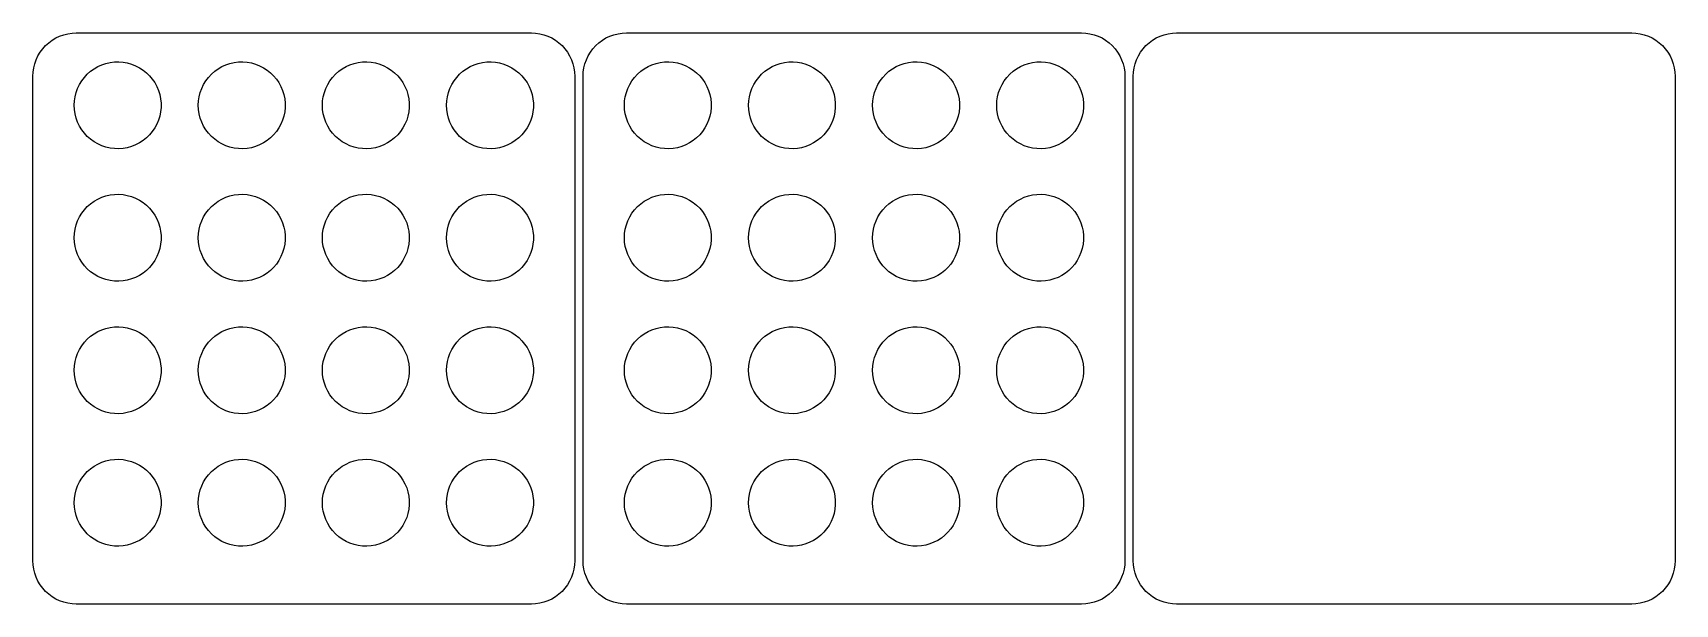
# Model space of a CAD drawing. Extents: x -199 to 199, y -34 to 34.
# Drawn here: x 0.5 to 199, y -34.5 to 34.5 of the extents above; entities that cross this region are included whole.
import ezdxf

# ---------------------------------------------------------------- set-up
doc = ezdxf.new("R2010")
doc.units = 0
doc.layers.get('0').update_dxf_attribs({"lineweight": 25, "true_color": 0xffffff})

msp = doc.modelspace()

# ---------------------------------------------------------------- linework, layer by layer
for points in [[(0.5, 29.25614), (0.52498, 29.76462), (0.60058, 30.27429), (0.72578, 30.77408), (0.89935, 31.2592), (1.11965, 31.72498), (1.38454, 32.16692), (1.69146, 32.58076), (2.03748, 32.96252), (2.41924, 33.30854), (2.83309, 33.61547), (3.27503, 33.88035), (3.7408, 34.10065), (4.22592, 34.27423), (4.72572, 34.39942), (5.23538, 34.47502), (5.74386, 34.5), (60.75614, 34.5), (61.26462, 34.47502), (61.77428, 34.39942), (62.27408, 34.27423), (62.7592, 34.10065), (63.22497, 33.88035), (63.66691, 33.61547), (64.08076, 33.30854), (64.46252, 32.96252), (64.80854, 32.58076), (65.11547, 32.16692), (65.38035, 31.72498), (65.60064, 31.2592), (65.77423, 30.77408), (65.89942, 30.27429), (65.97502, 29.76462), (66, 29.25614), (66, -29.25614), (65.97502, -29.76462), (65.89942, -30.27428), (65.77423, -30.77408), (65.60064, -31.2592), (65.38035, -31.72497), (65.11547, -32.16691), (64.80854, -32.58076), (64.46252, -32.96252), (64.08076, -33.30854), (63.66691, -33.61547), (63.22497, -33.88035), (62.7592, -34.10064), (62.27408, -34.27423), (61.77428, -34.39942), (61.26462, -34.47502), (60.75614, -34.5), (5.74386, -34.5), (5.23538, -34.47502), (4.72572, -34.39942), (4.22592, -34.27423), (3.7408, -34.10064), (3.27503, -33.88035), (2.83309, -33.61547), (2.41924, -33.30854), (2.03748, -32.96252), (1.69146, -32.58076), (1.38454, -32.16691), (1.11965, -31.72498), (0.89935, -31.2592), (0.72578, -30.77408), (0.60058, -30.27428), (0.52498, -29.76462), (0.5, -29.25614), (0.5, 29.25614)], [(67, -29.25614), (67, 29.25614), (67.02498, 29.76462), (67.10058, 30.27429), (67.22578, 30.77408), (67.39935, 31.2592), (67.61965, 31.72498), (67.88454, 32.16692), (68.19146, 32.58076), (68.53748, 32.96252), (68.91924, 33.30854), (69.33309, 33.61547), (69.77503, 33.88035), (70.2408, 34.10065), (70.72592, 34.27423), (71.22572, 34.39942), (71.73538, 34.47502), (72.24386, 34.5), (127.25614, 34.5), (127.76462, 34.47502), (128.27428, 34.39942), (128.77408, 34.27423), (129.2592, 34.10065), (129.72497, 33.88035), (130.16691, 33.61547), (130.58076, 33.30854), (130.96252, 32.96252), (131.30854, 32.58076), (131.61547, 32.16692), (131.88035, 31.72498), (132.10064, 31.2592), (132.27423, 30.77408), (132.39942, 30.27429), (132.47502, 29.76462), (132.5, 29.25614), (132.5, -29.25614), (132.47502, -29.76462), (132.39942, -30.27428), (132.27423, -30.77408), (132.10064, -31.2592), (131.88035, -31.72497), (131.61547, -32.16691), (131.30854, -32.58076), (130.96252, -32.96252), (130.58076, -33.30854), (130.16691, -33.61547), (129.72497, -33.88035), (129.2592, -34.10064), (128.77408, -34.27423), (128.27428, -34.39942), (127.76462, -34.47502), (127.25614, -34.5), (72.24386, -34.5), (71.73538, -34.47502), (71.22572, -34.39942), (70.72592, -34.27423), (70.2408, -34.10064), (69.77503, -33.88035), (69.33309, -33.61547), (68.91924, -33.30854), (68.53748, -32.96252), (68.19146, -32.58076), (67.88454, -32.16691), (67.61965, -31.72498), (67.39935, -31.2592), (67.22578, -30.77408), (67.10058, -30.27428), (67.02498, -29.76462), (67, -29.25614)], [(133.5, -29.25614), (133.5, 29.25614), (133.52498, 29.76462), (133.60058, 30.27429), (133.72578, 30.77408), (133.89935, 31.2592), (134.11965, 31.72498), (134.38454, 32.16692), (134.69146, 32.58076), (135.03748, 32.96252), (135.41924, 33.30854), (135.83309, 33.61547), (136.27503, 33.88035), (136.7408, 34.10065), (137.22592, 34.27423), (137.72572, 34.39942), (138.23538, 34.47502), (138.74386, 34.5), (193.75614, 34.5), (194.26462, 34.47502), (194.77428, 34.39942), (195.27408, 34.27423), (195.7592, 34.10065), (196.22497, 33.88035), (196.66691, 33.61547), (197.08076, 33.30854), (197.46252, 32.96252), (197.80854, 32.58076), (198.11547, 32.16692), (198.38035, 31.72498), (198.60064, 31.2592), (198.77423, 30.77408), (198.89942, 30.27429), (198.97502, 29.76462), (199, 29.25614), (199, -29.25614), (198.97502, -29.76462), (198.89942, -30.27428), (198.77423, -30.77408), (198.60064, -31.2592), (198.38035, -31.72497), (198.11547, -32.16691), (197.80854, -32.58076), (197.46252, -32.96252), (197.08076, -33.30854), (196.66691, -33.61547), (196.22497, -33.88035), (195.7592, -34.10064), (195.27408, -34.27423), (194.77428, -34.39942), (194.26462, -34.47502), (193.75614, -34.5), (138.74386, -34.5), (138.23538, -34.47502), (137.72572, -34.39942), (137.22592, -34.27423), (136.7408, -34.10064), (136.27503, -33.88035), (135.83309, -33.61547), (135.41924, -33.30854), (135.03748, -32.96252), (134.69146, -32.58076), (134.38454, -32.16691), (134.11965, -31.72498), (133.89935, -31.2592), (133.72578, -30.77408), (133.60058, -30.27428), (133.52498, -29.76462), (133.5, -29.25614)], [(133.5, -29.25614), (133.5, 29.25614), (133.52498, 29.76462), (133.60058, 30.27429), (133.72578, 30.77408), (133.89935, 31.2592), (134.11965, 31.72498), (134.38454, 32.16692), (134.69146, 32.58076), (135.03748, 32.96252), (135.41924, 33.30854), (135.83309, 33.61547), (136.27503, 33.88035), (136.7408, 34.10065), (137.22592, 34.27423), (137.72572, 34.39942), (138.23538, 34.47502), (138.74386, 34.5), (193.75614, 34.5), (194.26462, 34.47502), (194.77428, 34.39942), (195.27408, 34.27423), (195.7592, 34.10065), (196.22497, 33.88035), (196.66691, 33.61547), (197.08076, 33.30854), (197.46252, 32.96252), (197.80854, 32.58076), (198.11547, 32.16692), (198.38035, 31.72498), (198.60064, 31.2592), (198.77423, 30.77408), (198.89942, 30.27429), (198.97502, 29.76462), (199, 29.25614), (199, -29.25614), (198.97502, -29.76462), (198.89942, -30.27428), (198.77423, -30.77408), (198.60064, -31.2592), (198.38035, -31.72497), (198.11547, -32.16691), (197.80854, -32.58076), (197.46252, -32.96252), (197.08076, -33.30854), (196.66691, -33.61547), (196.22497, -33.88035), (195.7592, -34.10064), (195.27408, -34.27423), (194.77428, -34.39942), (194.26462, -34.47502), (193.75614, -34.5), (138.74386, -34.5), (138.23538, -34.47502), (137.72572, -34.39942), (137.22592, -34.27423), (136.7408, -34.10064), (136.27503, -33.88035), (135.83309, -33.61547), (135.41924, -33.30854), (135.03748, -32.96252), (134.69146, -32.58076), (134.38454, -32.16691), (134.11965, -31.72498), (133.89935, -31.2592), (133.72578, -30.77408), (133.60058, -30.27428), (133.52498, -29.76462), (133.5, -29.25614)], [(5.73355, 27.29742), (5.91252, 27.78914), (6.1396, 28.26068), (6.41251, 28.70727), (6.72851, 29.12445), (7.08443, 29.50803), (7.47685, 29.85435), (7.90176, 30.15986), (8.35504, 30.42155), (8.83208, 30.6368), (9.32817, 30.80348), (9.83839, 30.91993), (10.35771, 30.98501), (10.88086, 30.99806), (11.40278, 30.95894), (11.91813, 30.86807), (12.42196, 30.72632), (12.9092, 30.53509), (13.37481, 30.29638), (13.81451, 30.01239), (14.22367, 29.6861), (14.5983, 29.32068), (14.9347, 28.91978), (15.2295, 28.48739), (15.47981, 28.02774), (15.68311, 27.54546), (15.83735, 27.04541), (15.94106, 26.53239), (15.99316, 26.01175), (15.99316, 25.48825), (15.94106, 24.96761), (15.83735, 24.45459), (15.68311, 23.95454), (15.47981, 23.47226), (15.2295, 23.01261), (14.93467, 22.58017), (14.5983, 22.17931), (14.22362, 21.81386), (13.81451, 21.48761), (13.37488, 21.20365), (12.90912, 20.96488), (12.42199, 20.77369), (11.91822, 20.63194), (11.40278, 20.54105), (10.88086, 20.50194), (10.35771, 20.51499), (9.83839, 20.58007), (9.32817, 20.69652), (8.832, 20.86323), (8.35504, 21.07844), (7.90183, 21.3401), (7.47689, 21.64561), (7.08448, 21.99192), (6.72851, 22.37556), (6.41248, 22.79277), (6.13963, 23.23928), (5.91252, 23.71086), (5.73355, 24.20258), (5.60441, 24.70976), (5.5264, 25.22732), (5.50031, 25.75), (5.5264, 26.27268), (5.6044, 26.79021), (5.73355, 27.29742)], [(23.83204, 20.86322), (23.35501, 21.07847), (22.90183, 21.3401), (22.47689, 21.64561), (22.08443, 21.99197), (21.72851, 22.37555), (21.41251, 22.79273), (21.13963, 23.23928), (20.91252, 23.71086), (20.73355, 24.20258), (20.60441, 24.70976), (20.5264, 25.22732), (20.50031, 25.75), (20.5264, 26.27268), (20.6044, 26.79021), (20.73355, 27.29742), (20.91252, 27.78914), (21.1396, 28.26068), (21.41251, 28.70727), (21.72851, 29.12445), (22.08447, 29.50808), (22.47691, 29.85439), (22.90176, 30.15986), (23.35504, 30.42155), (23.83208, 30.6368), (24.32817, 30.80348), (24.83837, 30.91993), (25.35771, 30.98501), (25.88087, 30.99806), (26.40278, 30.95894), (26.91813, 30.86807), (27.42196, 30.72632), (27.9092, 30.53509), (28.37481, 30.29638), (28.81451, 30.01239), (29.22362, 29.68614), (29.59831, 29.32068), (29.9347, 28.91978), (30.2295, 28.48739), (30.47981, 28.02774), (30.68311, 27.54546), (30.83735, 27.04541), (30.94106, 26.53239), (30.99316, 26.01165), (30.99316, 25.48835), (30.94106, 24.96761), (30.83735, 24.45459), (30.68311, 23.95454), (30.47981, 23.47226), (30.2295, 23.01261), (29.93467, 22.58017), (29.59836, 22.17936), (29.22362, 21.81386), (28.81451, 21.48761), (28.37488, 21.20365), (27.90915, 20.96489), (27.42196, 20.77368), (26.91822, 20.63194), (26.40278, 20.54105), (25.88087, 20.50194), (25.35771, 20.51499), (24.83837, 20.58007), (24.32817, 20.69652), (23.83204, 20.86322)], [(35.73355, 24.2026), (35.60441, 24.70976), (35.5264, 25.22732), (35.50031, 25.75), (35.5264, 26.27268), (35.6044, 26.79021), (35.73355, 27.29742), (35.91252, 27.78914), (36.1396, 28.26068), (36.41251, 28.70727), (36.72851, 29.12445), (37.08443, 29.50803), (37.47689, 29.85439), (37.90179, 30.15987), (38.35504, 30.42155), (38.83208, 30.6368), (39.32817, 30.80348), (39.83839, 30.91993), (40.35771, 30.98501), (40.88086, 30.99806), (41.40278, 30.95894), (41.91813, 30.86807), (42.42196, 30.72632), (42.90923, 30.53508), (43.37481, 30.29638), (43.81451, 30.01239), (44.22362, 29.68614), (44.59826, 29.32073), (44.9347, 28.91978), (45.2295, 28.48739), (45.47981, 28.02774), (45.68311, 27.54546), (45.83735, 27.04541), (45.94105, 26.53248), (45.99316, 26.01175), (45.99316, 25.48825), (45.94105, 24.96752), (45.83735, 24.45459), (45.68311, 23.95454), (45.47981, 23.47226), (45.2295, 23.01261), (44.93467, 22.58017), (44.59826, 22.17927), (44.22362, 21.81386), (43.81451, 21.48761), (43.37488, 21.20365), (42.90915, 20.96489), (42.42196, 20.77368), (41.91822, 20.63194), (41.40278, 20.54105), (40.88087, 20.50194), (40.35771, 20.51499), (39.83839, 20.58007), (39.32817, 20.69652), (38.83204, 20.86322), (38.35504, 21.07844), (37.90179, 21.34013), (37.47689, 21.64561), (37.08448, 21.99192), (36.72851, 22.37556), (36.41251, 22.79273), (36.13963, 23.23928), (35.91254, 23.71083), (35.73355, 24.2026)], [(53.832, 20.86323), (53.35504, 21.07844), (52.90183, 21.3401), (52.47689, 21.64561), (52.08448, 21.99192), (51.72851, 22.37556), (51.41251, 22.79273), (51.13963, 23.23928), (50.91252, 23.71086), (50.73355, 24.20258), (50.6044, 24.70978), (50.5264, 25.22732), (50.50031, 25.75), (50.5264, 26.27268), (50.6044, 26.79021), (50.73355, 27.29742), (50.91252, 27.78914), (51.1396, 28.26068), (51.41251, 28.70727), (51.72851, 29.12445), (52.08443, 29.50804), (52.47684, 29.85435), (52.90183, 30.1599), (53.35504, 30.42155), (53.83208, 30.6368), (54.32817, 30.80348), (54.83839, 30.91993), (55.35771, 30.98501), (55.88087, 30.99806), (56.40278, 30.95894), (56.91813, 30.86807), (57.42196, 30.72632), (57.90923, 30.53508), (58.37481, 30.29638), (58.81451, 30.01239), (59.22362, 29.68614), (59.59831, 29.32068), (59.9347, 28.91978), (60.2295, 28.48739), (60.47981, 28.02774), (60.68311, 27.54546), (60.83735, 27.04541), (60.94105, 26.53248), (60.99316, 26.01175), (60.99316, 25.48825), (60.94105, 24.96752), (60.83735, 24.45459), (60.68311, 23.95454), (60.47981, 23.47226), (60.2295, 23.01261), (59.93467, 22.58017), (59.5983, 22.17931), (59.22362, 21.81386), (58.81451, 21.48761), (58.37488, 21.20365), (57.90915, 20.96489), (57.42199, 20.77369), (56.91822, 20.63194), (56.40278, 20.54105), (55.88087, 20.50194), (55.35771, 20.51499), (54.83839, 20.58007), (54.32817, 20.69652), (53.832, 20.86323)], [(78.92199, 20.77369), (78.41822, 20.63194), (77.90278, 20.54105), (77.38086, 20.50194), (76.85771, 20.51499), (76.33839, 20.58007), (75.82817, 20.69652), (75.332, 20.86323), (74.85504, 21.07844), (74.40183, 21.3401), (73.97689, 21.64561), (73.58448, 21.99192), (73.22851, 22.37556), (72.91248, 22.79277), (72.63963, 23.23928), (72.41252, 23.71086), (72.23355, 24.20258), (72.10441, 24.70976), (72.0264, 25.22732), (72.00031, 25.75), (72.0264, 26.27268), (72.1044, 26.79021), (72.23355, 27.29742), (72.41252, 27.78914), (72.6396, 28.26068), (72.91251, 28.70727), (73.22851, 29.12445), (73.58443, 29.50803), (73.97685, 29.85435), (74.40176, 30.15986), (74.85504, 30.42155), (75.33208, 30.6368), (75.82817, 30.80348), (76.33839, 30.91993), (76.85771, 30.98501), (77.38086, 30.99806), (77.90278, 30.95894), (78.41813, 30.86807), (78.92196, 30.72632), (79.4092, 30.53509), (79.87481, 30.29638), (80.31451, 30.01239), (80.72367, 29.6861), (81.0983, 29.32068), (81.4347, 28.91978), (81.7295, 28.48739), (81.97981, 28.02774), (82.18311, 27.54546), (82.33735, 27.04541), (82.44106, 26.53239), (82.49316, 26.01175), (82.49316, 25.48825), (82.44106, 24.96761), (82.33735, 24.45459), (82.18311, 23.95454), (81.97981, 23.47226), (81.7295, 23.01261), (81.43467, 22.58017), (81.0983, 22.17931), (80.72362, 21.81386), (80.31451, 21.48761), (79.87488, 21.20365), (79.40912, 20.96488), (78.92199, 20.77369)], [(78.92199, 20.77369), (78.41822, 20.63194), (77.90278, 20.54105), (77.38086, 20.50194), (76.85771, 20.51499), (76.33839, 20.58007), (75.82817, 20.69652), (75.332, 20.86323), (74.85504, 21.07844), (74.40183, 21.3401), (73.97689, 21.64561), (73.58448, 21.99192), (73.22851, 22.37556), (72.91248, 22.79277), (72.63963, 23.23928), (72.41252, 23.71086), (72.23355, 24.20258), (72.10441, 24.70976), (72.0264, 25.22732), (72.00031, 25.75), (72.0264, 26.27268), (72.1044, 26.79021), (72.23355, 27.29742), (72.41252, 27.78914), (72.6396, 28.26068), (72.91251, 28.70727), (73.22851, 29.12445), (73.58443, 29.50803), (73.97685, 29.85435), (74.40176, 30.15986), (74.85504, 30.42155), (75.33208, 30.6368), (75.82817, 30.80348), (76.33839, 30.91993), (76.85771, 30.98501), (77.38086, 30.99806), (77.90278, 30.95894), (78.41813, 30.86807), (78.92196, 30.72632), (79.4092, 30.53509), (79.87481, 30.29638), (80.31451, 30.01239), (80.72367, 29.6861), (81.0983, 29.32068), (81.4347, 28.91978), (81.7295, 28.48739), (81.97981, 28.02774), (82.18311, 27.54546), (82.33735, 27.04541), (82.44106, 26.53239), (82.49316, 26.01175), (82.49316, 25.48825), (82.44106, 24.96761), (82.33735, 24.45459), (82.18311, 23.95454), (81.97981, 23.47226), (81.7295, 23.01261), (81.43467, 22.58017), (81.0983, 22.17931), (80.72362, 21.81386), (80.31451, 21.48761), (79.87488, 21.20365), (79.40912, 20.96488), (78.92199, 20.77369)], [(97.49316, 25.48835), (97.44106, 24.96761), (97.33735, 24.45459), (97.18311, 23.95454), (96.97981, 23.47226), (96.7295, 23.01261), (96.43467, 22.58017), (96.09836, 22.17936), (95.72362, 21.81386), (95.31451, 21.48761), (94.87488, 21.20365), (94.40915, 20.96489), (93.92196, 20.77368), (93.41822, 20.63194), (92.90278, 20.54105), (92.38087, 20.50194), (91.85771, 20.51499), (91.33837, 20.58007), (90.82817, 20.69652), (90.33204, 20.86322), (89.85501, 21.07847), (89.40183, 21.3401), (88.97689, 21.64561), (88.58443, 21.99197), (88.22851, 22.37555), (87.91251, 22.79273), (87.63963, 23.23928), (87.41252, 23.71086), (87.23355, 24.20258), (87.10441, 24.70976), (87.0264, 25.22732), (87.00031, 25.75), (87.0264, 26.27268), (87.1044, 26.79021), (87.23355, 27.29742), (87.41252, 27.78914), (87.6396, 28.26068), (87.91251, 28.70727), (88.22851, 29.12445), (88.58447, 29.50808), (88.97691, 29.85439), (89.40176, 30.15986), (89.85504, 30.42155), (90.33208, 30.6368), (90.82817, 30.80348), (91.33837, 30.91993), (91.85771, 30.98501), (92.38087, 30.99806), (92.90278, 30.95894), (93.41813, 30.86807), (93.92196, 30.72632), (94.4092, 30.53509), (94.87481, 30.29638), (95.31451, 30.01239), (95.72362, 29.68614), (96.09831, 29.32068), (96.4347, 28.91978), (96.7295, 28.48739), (96.97981, 28.02774), (97.18311, 27.54546), (97.33735, 27.04541), (97.44106, 26.53239), (97.49316, 26.01165), (97.49316, 25.48835)], [(108.41822, 20.63194), (107.90278, 20.54105), (107.38087, 20.50194), (106.85771, 20.51499), (106.33839, 20.58007), (105.82817, 20.69652), (105.33204, 20.86322), (104.85504, 21.07844), (104.40179, 21.34013), (103.97689, 21.64561), (103.58448, 21.99192), (103.22851, 22.37556), (102.91251, 22.79273), (102.63963, 23.23928), (102.41254, 23.71083), (102.23355, 24.2026), (102.10441, 24.70976), (102.0264, 25.22732), (102.00031, 25.75), (102.0264, 26.27268), (102.1044, 26.79021), (102.23355, 27.29742), (102.41252, 27.78914), (102.6396, 28.26068), (102.91251, 28.70727), (103.22851, 29.12445), (103.58443, 29.50803), (103.97689, 29.85439), (104.40179, 30.15987), (104.85504, 30.42155), (105.33208, 30.6368), (105.82817, 30.80348), (106.33839, 30.91993), (106.85771, 30.98501), (107.38086, 30.99806), (107.90278, 30.95894), (108.41813, 30.86807), (108.92196, 30.72632), (109.40923, 30.53508), (109.87481, 30.29638), (110.31451, 30.01239), (110.72362, 29.68614), (111.09826, 29.32073), (111.4347, 28.91978), (111.7295, 28.48739), (111.97981, 28.02774), (112.18311, 27.54546), (112.33735, 27.04541), (112.44105, 26.53248), (112.49316, 26.01175), (112.49316, 25.48825), (112.44105, 24.96752), (112.33735, 24.45459), (112.18311, 23.95454), (111.97981, 23.47226), (111.7295, 23.01261), (111.43467, 22.58017), (111.09826, 22.17927), (110.72362, 21.81386), (110.31451, 21.48761), (109.87488, 21.20365), (109.40915, 20.96489), (108.92196, 20.77368), (108.41822, 20.63194)], [(117.41252, 23.71086), (117.23355, 24.20258), (117.1044, 24.70978), (117.0264, 25.22732), (117.00031, 25.75), (117.0264, 26.27268), (117.1044, 26.79021), (117.23355, 27.29742), (117.41252, 27.78914), (117.6396, 28.26068), (117.91251, 28.70727), (118.22851, 29.12445), (118.58443, 29.50804), (118.97684, 29.85435), (119.40183, 30.1599), (119.85504, 30.42155), (120.33208, 30.6368), (120.82817, 30.80348), (121.33839, 30.91993), (121.85771, 30.98501), (122.38087, 30.99806), (122.90278, 30.95894), (123.41813, 30.86807), (123.92196, 30.72632), (124.40923, 30.53508), (124.87481, 30.29638), (125.31451, 30.01239), (125.72362, 29.68614), (126.09831, 29.32068), (126.4347, 28.91978), (126.7295, 28.48739), (126.97981, 28.02774), (127.18311, 27.54546), (127.33735, 27.04541), (127.44105, 26.53248), (127.49316, 26.01175), (127.49316, 25.48825), (127.44105, 24.96752), (127.33735, 24.45459), (127.18311, 23.95454), (126.97981, 23.47226), (126.7295, 23.01261), (126.43467, 22.58017), (126.0983, 22.17931), (125.72362, 21.81386), (125.31451, 21.48761), (124.87488, 21.20365), (124.40915, 20.96489), (123.92199, 20.77369), (123.41822, 20.63194), (122.90278, 20.54105), (122.38087, 20.50194), (121.85771, 20.51499), (121.33839, 20.58007), (120.82817, 20.69652), (120.332, 20.86323), (119.85504, 21.07844), (119.40183, 21.3401), (118.97689, 21.64561), (118.58448, 21.99192), (118.22851, 22.37556), (117.91251, 22.79273), (117.63963, 23.23928), (117.41252, 23.71086)], [(9.32819, 14.80348), (9.83839, 14.91993), (10.35771, 14.98501), (10.88086, 14.99806), (11.40278, 14.95894), (11.91822, 14.86806), (12.42199, 14.72631), (12.90912, 14.53512), (13.37488, 14.29635), (13.81451, 14.01239), (14.22367, 13.6861), (14.5983, 13.32068), (14.9347, 12.91978), (15.2295, 12.48739), (15.47981, 12.02774), (15.68311, 11.54546), (15.83736, 11.04538), (15.94106, 10.53237), (15.99316, 10.01175), (15.99316, 9.48825), (15.94106, 8.96763), (15.83736, 8.45462), (15.68311, 7.95454), (15.47981, 7.47226), (15.2295, 7.01261), (14.9347, 6.58022), (14.5983, 6.17932), (14.22367, 5.8139), (13.81451, 5.48761), (13.37488, 5.20365), (12.90912, 4.96488), (12.42199, 4.77369), (11.91819, 4.63194), (11.40278, 4.54105), (10.88086, 4.50194), (10.35771, 4.51499), (9.83839, 4.58007), (9.32817, 4.69652), (8.832, 4.86323), (8.35504, 5.07844), (7.90183, 5.3401), (7.47685, 5.64565), (7.08448, 5.99192), (6.72851, 6.37556), (6.41251, 6.79273), (6.1396, 7.23932), (5.91252, 7.71086), (5.73355, 8.20258), (5.60441, 8.70976), (5.5264, 9.22732), (5.50031, 9.75), (5.5264, 10.27269), (5.60441, 10.79024), (5.73355, 11.29742), (5.91252, 11.78914), (6.1396, 12.26068), (6.41251, 12.70727), (6.72851, 13.12444), (7.08448, 13.50808), (7.47685, 13.85435), (7.90183, 14.1599), (8.35504, 14.42156), (8.832, 14.63677), (9.32819, 14.80348)], [(20.73355, 11.29742), (20.91252, 11.78914), (21.1396, 12.26068), (21.41251, 12.70727), (21.72851, 13.12445), (22.08447, 13.50808), (22.47685, 13.85435), (22.90183, 14.1599), (23.35501, 14.42153), (23.83204, 14.63678), (24.32819, 14.80348), (24.83837, 14.91993), (25.35771, 14.98501), (25.88087, 14.99806), (26.40278, 14.95894), (26.91822, 14.86806), (27.42196, 14.72632), (27.90912, 14.53512), (28.37488, 14.29635), (28.81451, 14.01239), (29.22362, 13.68614), (29.59836, 13.32064), (29.9347, 12.91979), (30.2295, 12.48739), (30.47981, 12.02774), (30.68311, 11.54546), (30.83736, 11.04538), (30.94106, 10.53237), (30.99316, 10.01165), (30.99316, 9.48835), (30.94106, 8.96763), (30.83736, 8.45462), (30.68311, 7.95454), (30.47981, 7.47226), (30.2295, 7.01261), (29.9347, 6.58021), (29.59836, 6.17936), (29.22362, 5.81386), (28.81451, 5.48761), (28.37488, 5.20365), (27.90912, 4.96488), (27.42196, 4.77368), (26.91819, 4.63194), (26.40278, 4.54105), (25.88087, 4.50194), (25.35771, 4.51499), (24.83837, 4.58007), (24.32817, 4.69652), (23.83204, 4.86322), (23.35501, 5.07847), (22.90183, 5.3401), (22.47685, 5.64565), (22.08447, 5.99192), (21.72851, 6.37555), (21.41251, 6.79273), (21.1396, 7.23932), (20.91252, 7.71086), (20.73355, 8.20258), (20.60441, 8.70976), (20.5264, 9.22732), (20.50031, 9.75), (20.5264, 10.27269), (20.60441, 10.79024), (20.73355, 11.29742)], [(38.83204, 14.63678), (39.32817, 14.80348), (39.83837, 14.91993), (40.35771, 14.98501), (40.88086, 14.99806), (41.40278, 14.95894), (41.91822, 14.86806), (42.42196, 14.72632), (42.90915, 14.53511), (43.37488, 14.29635), (43.81451, 14.01239), (44.22362, 13.68614), (44.59826, 13.32073), (44.9347, 12.91978), (45.2295, 12.48739), (45.47981, 12.02774), (45.68311, 11.54546), (45.83736, 11.04538), (45.94105, 10.53247), (45.99316, 10.01175), (45.99316, 9.48825), (45.94105, 8.96753), (45.83736, 8.45462), (45.68311, 7.95454), (45.47981, 7.47226), (45.2295, 7.01261), (44.9347, 6.58022), (44.59826, 6.17927), (44.22362, 5.81386), (43.81451, 5.48761), (43.37488, 5.20365), (42.90915, 4.96489), (42.42196, 4.77368), (41.91819, 4.63194), (41.40278, 4.54105), (40.88087, 4.50194), (40.35771, 4.51499), (39.83839, 4.58007), (39.32817, 4.69652), (38.83204, 4.86322), (38.35504, 5.07844), (37.90179, 5.34013), (37.47689, 5.64561), (37.08448, 5.99192), (36.72851, 6.37556), (36.41251, 6.79273), (36.1396, 7.23932), (35.91254, 7.71083), (35.73355, 8.2026), (35.60441, 8.70976), (35.5264, 9.22732), (35.50031, 9.75), (35.5264, 10.27269), (35.60441, 10.79024), (35.73355, 11.2974), (35.91254, 11.78917), (36.1396, 12.26068), (36.41251, 12.70727), (36.72851, 13.12444), (37.08448, 13.50808), (37.47689, 13.85439), (37.90179, 14.15987), (38.35504, 14.42156), (38.83204, 14.63678)], [(50.73355, 11.29742), (50.91252, 11.78914), (51.1396, 12.26068), (51.41251, 12.70727), (51.72851, 13.12444), (52.08448, 13.50808), (52.47689, 13.85439), (52.90183, 14.1599), (53.35504, 14.42156), (53.832, 14.63677), (54.32817, 14.80348), (54.83837, 14.91993), (55.35771, 14.98501), (55.88087, 14.99806), (56.40278, 14.95894), (56.91822, 14.86806), (57.42199, 14.72631), (57.90915, 14.53511), (58.37488, 14.29635), (58.81451, 14.01239), (59.22362, 13.68614), (59.59826, 13.32073), (59.9347, 12.91978), (60.2295, 12.48739), (60.47981, 12.02774), (60.68311, 11.54546), (60.83736, 11.04538), (60.94105, 10.53247), (60.99316, 10.01175), (60.99316, 9.48825), (60.94105, 8.96753), (60.83736, 8.45462), (60.68311, 7.95454), (60.47981, 7.47226), (60.2295, 7.01261), (59.9347, 6.58022), (59.59826, 6.17927), (59.22362, 5.81386), (58.81451, 5.48761), (58.37488, 5.20365), (57.90915, 4.96489), (57.42199, 4.77369), (56.91819, 4.63194), (56.40278, 4.54105), (55.88087, 4.50194), (55.35771, 4.51499), (54.83839, 4.58007), (54.32817, 4.69652), (53.832, 4.86323), (53.35504, 5.07844), (52.90183, 5.3401), (52.47689, 5.64561), (52.08448, 5.99192), (51.72851, 6.37556), (51.41251, 6.79273), (51.1396, 7.23932), (50.91252, 7.71086), (50.73355, 8.20258), (50.6044, 8.70978), (50.5264, 9.22732), (50.50031, 9.75), (50.5264, 10.2727), (50.6044, 10.79022), (50.73355, 11.29742)], [(82.33736, 11.04538), (82.44106, 10.53237), (82.49316, 10.01175), (82.49316, 9.48825), (82.44106, 8.96763), (82.33736, 8.45462), (82.18311, 7.95454), (81.97981, 7.47226), (81.7295, 7.01261), (81.4347, 6.58022), (81.0983, 6.17932), (80.72367, 5.8139), (80.31451, 5.48761), (79.87488, 5.20365), (79.40912, 4.96488), (78.92199, 4.77369), (78.41819, 4.63194), (77.90278, 4.54105), (77.38086, 4.50194), (76.85771, 4.51499), (76.33839, 4.58007), (75.82817, 4.69652), (75.332, 4.86323), (74.85504, 5.07844), (74.40183, 5.3401), (73.97685, 5.64565), (73.58448, 5.99192), (73.22851, 6.37556), (72.91251, 6.79273), (72.6396, 7.23932), (72.41252, 7.71086), (72.23355, 8.20258), (72.10441, 8.70976), (72.0264, 9.22732), (72.00031, 9.75), (72.0264, 10.27269), (72.10441, 10.79024), (72.23355, 11.29742), (72.41252, 11.78914), (72.6396, 12.26068), (72.91251, 12.70727), (73.22851, 13.12444), (73.58448, 13.50808), (73.97685, 13.85435), (74.40183, 14.1599), (74.85504, 14.42156), (75.332, 14.63677), (75.82819, 14.80348), (76.33839, 14.91993), (76.85771, 14.98501), (77.38086, 14.99806), (77.90278, 14.95894), (78.41822, 14.86806), (78.92199, 14.72631), (79.40912, 14.53512), (79.87488, 14.29635), (80.31451, 14.01239), (80.72367, 13.6861), (81.0983, 13.32068), (81.4347, 12.91978), (81.7295, 12.48739), (81.97981, 12.02774), (82.18311, 11.54546), (82.33736, 11.04538)], [(93.92196, 14.72632), (94.40912, 14.53512), (94.87488, 14.29635), (95.31451, 14.01239), (95.72362, 13.68614), (96.09836, 13.32064), (96.4347, 12.91979), (96.7295, 12.48739), (96.97981, 12.02774), (97.18311, 11.54546), (97.33736, 11.04538), (97.44106, 10.53237), (97.49316, 10.01165), (97.49316, 9.48835), (97.44106, 8.96763), (97.33736, 8.45462), (97.18311, 7.95454), (96.97981, 7.47226), (96.7295, 7.01261), (96.4347, 6.58021), (96.09836, 6.17936), (95.72362, 5.81386), (95.31451, 5.48761), (94.87488, 5.20365), (94.40912, 4.96488), (93.92196, 4.77368), (93.41819, 4.63194), (92.90278, 4.54105), (92.38087, 4.50194), (91.85771, 4.51499), (91.33837, 4.58007), (90.82817, 4.69652), (90.33204, 4.86322), (89.85501, 5.07847), (89.40183, 5.3401), (88.97685, 5.64565), (88.58447, 5.99192), (88.22851, 6.37555), (87.91251, 6.79273), (87.6396, 7.23932), (87.41252, 7.71086), (87.23355, 8.20258), (87.10441, 8.70976), (87.0264, 9.22732), (87.00031, 9.75), (87.0264, 10.27269), (87.10441, 10.79024), (87.23355, 11.29742), (87.41252, 11.78914), (87.6396, 12.26068), (87.91251, 12.70727), (88.22851, 13.12445), (88.58447, 13.50808), (88.97685, 13.85435), (89.40183, 14.1599), (89.85501, 14.42153), (90.33204, 14.63678), (90.82819, 14.80348), (91.33837, 14.91993), (91.85771, 14.98501), (92.38087, 14.99806), (92.90278, 14.95894), (93.41822, 14.86806), (93.92196, 14.72632)], [(112.18311, 7.95454), (111.97981, 7.47226), (111.7295, 7.01261), (111.4347, 6.58022), (111.09826, 6.17927), (110.72362, 5.81386), (110.31451, 5.48761), (109.87488, 5.20365), (109.40915, 4.96489), (108.92196, 4.77368), (108.41819, 4.63194), (107.90278, 4.54105), (107.38087, 4.50194), (106.85771, 4.51499), (106.33839, 4.58007), (105.82817, 4.69652), (105.33204, 4.86322), (104.85504, 5.07844), (104.40179, 5.34013), (103.97689, 5.64561), (103.58448, 5.99192), (103.22851, 6.37556), (102.91251, 6.79273), (102.6396, 7.23932), (102.41254, 7.71083), (102.23355, 8.2026), (102.10441, 8.70976), (102.0264, 9.22732), (102.00031, 9.75), (102.0264, 10.27269), (102.10441, 10.79024), (102.23355, 11.2974), (102.41254, 11.78917), (102.6396, 12.26068), (102.91251, 12.70727), (103.22851, 13.12444), (103.58448, 13.50808), (103.97689, 13.85439), (104.40179, 14.15987), (104.85504, 14.42156), (105.33204, 14.63678), (105.82817, 14.80348), (106.33837, 14.91993), (106.85771, 14.98501), (107.38086, 14.99806), (107.90278, 14.95894), (108.41822, 14.86806), (108.92196, 14.72632), (109.40915, 14.53511), (109.87488, 14.29635), (110.31451, 14.01239), (110.72362, 13.68614), (111.09826, 13.32073), (111.4347, 12.91978), (111.7295, 12.48739), (111.97981, 12.02774), (112.18311, 11.54546), (112.33736, 11.04538), (112.44105, 10.53247), (112.49316, 10.01175), (112.49316, 9.48825), (112.44105, 8.96753), (112.33736, 8.45462), (112.18311, 7.95454)], [(121.85771, 4.51499), (121.33839, 4.58007), (120.82817, 4.69652), (120.332, 4.86323), (119.85504, 5.07844), (119.40183, 5.3401), (118.97689, 5.64561), (118.58448, 5.99192), (118.22851, 6.37556), (117.91251, 6.79273), (117.6396, 7.23932), (117.41252, 7.71086), (117.23355, 8.20258), (117.1044, 8.70978), (117.0264, 9.22732), (117.00031, 9.75), (117.0264, 10.2727), (117.1044, 10.79022), (117.23355, 11.29742), (117.41252, 11.78914), (117.6396, 12.26068), (117.91251, 12.70727), (118.22851, 13.12444), (118.58448, 13.50808), (118.97689, 13.85439), (119.40183, 14.1599), (119.85504, 14.42156), (120.332, 14.63677), (120.82817, 14.80348), (121.33837, 14.91993), (121.85771, 14.98501), (122.38087, 14.99806), (122.90278, 14.95894), (123.41822, 14.86806), (123.92199, 14.72631), (124.40915, 14.53511), (124.87488, 14.29635), (125.31451, 14.01239), (125.72362, 13.68614), (126.09826, 13.32073), (126.4347, 12.91978), (126.7295, 12.48739), (126.97981, 12.02774), (127.18311, 11.54546), (127.33736, 11.04538), (127.44105, 10.53247), (127.49316, 10.01175), (127.49316, 9.48825), (127.44105, 8.96753), (127.33736, 8.45462), (127.18311, 7.95454), (126.97981, 7.47226), (126.7295, 7.01261), (126.4347, 6.58022), (126.09826, 6.17927), (125.72362, 5.81386), (125.31451, 5.48761), (124.87488, 5.20365), (124.40915, 4.96489), (123.92199, 4.77369), (123.41819, 4.63194), (122.90278, 4.54105), (122.38087, 4.50194), (121.85771, 4.51499)], [(15.83736, -7.54538), (15.68311, -8.04546), (15.47981, -8.52774), (15.2295, -8.98739), (14.93467, -9.41983), (14.5983, -9.82068), (14.22362, -10.18614), (13.81451, -10.51239), (13.37481, -10.79638), (12.9092, -11.03509), (12.42199, -11.22631), (11.9182, -11.36806), (11.40278, -11.45894), (10.88086, -11.49806), (10.35771, -11.48501), (9.83839, -11.41993), (9.32817, -11.30348), (8.832, -11.13677), (8.35504, -10.92156), (7.90183, -10.6599), (7.47685, -10.35435), (7.08448, -10.00808), (6.72851, -9.62444), (6.41251, -9.20727), (6.1396, -8.76068), (5.91252, -8.28914), (5.73355, -7.7974), (5.6044, -7.29022), (5.5264, -6.77268), (5.50031, -6.25), (5.5264, -5.72732), (5.6044, -5.20978), (5.73355, -4.7026), (5.91252, -4.21086), (6.1396, -3.73932), (6.41251, -3.29273), (6.72851, -2.87556), (7.08448, -2.49192), (7.47689, -2.14561), (7.90183, -1.8401), (8.35504, -1.57844), (8.832, -1.36323), (9.32817, -1.19652), (9.83839, -1.08007), (10.35771, -1.01499), (10.88086, -1.00194), (11.40278, -1.04105), (11.91813, -1.13193), (12.42196, -1.27368), (12.90912, -1.46488), (13.37488, -1.70365), (13.81451, -1.98761), (14.22362, -2.31386), (14.5983, -2.67932), (14.9347, -3.08022), (15.2295, -3.51261), (15.47981, -3.97226), (15.68311, -4.45454), (15.83736, -4.95462), (15.94106, -5.46761), (15.99316, -5.98825), (15.99316, -6.51175), (15.94106, -7.03239), (15.83736, -7.54538)], [(27.42196, -11.22632), (26.91822, -11.36806), (26.40278, -11.45894), (25.88087, -11.49806), (25.35771, -11.48501), (24.83837, -11.41993), (24.32817, -11.30348), (23.83204, -11.13678), (23.35501, -10.92153), (22.90183, -10.6599), (22.47685, -10.35435), (22.08443, -10.00803), (21.72851, -9.62445), (21.41251, -9.20727), (21.1396, -8.76068), (20.91252, -8.28914), (20.73355, -7.7974), (20.6044, -7.29022), (20.5264, -6.77268), (20.50031, -6.25), (20.5264, -5.72732), (20.6044, -5.20978), (20.73355, -4.7026), (20.91252, -4.21086), (21.1396, -3.73932), (21.41251, -3.29273), (21.72851, -2.87555), (22.08443, -2.49197), (22.47689, -2.14561), (22.90183, -1.8401), (23.35501, -1.57847), (23.83204, -1.36322), (24.32817, -1.19652), (24.83837, -1.08007), (25.35771, -1.01499), (25.88087, -1.00194), (26.40278, -1.04105), (26.91813, -1.13193), (27.42196, -1.27368), (27.90915, -1.46489), (28.37488, -1.70365), (28.81451, -1.98761), (29.22362, -2.31386), (29.59831, -2.67932), (29.9347, -3.08022), (30.2295, -3.51261), (30.47981, -3.97226), (30.68311, -4.45454), (30.83736, -4.95462), (30.94106, -5.46761), (30.99316, -5.98835), (30.99316, -6.51165), (30.94106, -7.03239), (30.83736, -7.54538), (30.68311, -8.04546), (30.47981, -8.52774), (30.2295, -8.98739), (29.93467, -9.41983), (29.59831, -9.82068), (29.22362, -10.18614), (28.81451, -10.51239), (28.37481, -10.79638), (27.9092, -11.03509), (27.42196, -11.22632)], [(45.68311, -4.45454), (45.83736, -4.95462), (45.94105, -5.46752), (45.99316, -5.98825), (45.99316, -6.51175), (45.94105, -7.03248), (45.83736, -7.54538), (45.68311, -8.04546), (45.47981, -8.52774), (45.2295, -8.98739), (44.9347, -9.41978), (44.5983, -9.82068), (44.22362, -10.18614), (43.81451, -10.51239), (43.37481, -10.79638), (42.90915, -11.03511), (42.42196, -11.22632), (41.9182, -11.36806), (41.40278, -11.45894), (40.88086, -11.49806), (40.35771, -11.48501), (39.83839, -11.41993), (39.32817, -11.30348), (38.83204, -11.13678), (38.35504, -10.92156), (37.90179, -10.65987), (37.47689, -10.35439), (37.08448, -10.00808), (36.72851, -9.62444), (36.41251, -9.20727), (36.1396, -8.76068), (35.91252, -8.28914), (35.73355, -7.7974), (35.60441, -7.29024), (35.5264, -6.77268), (35.50031, -6.25), (35.5264, -5.72732), (35.60441, -5.20976), (35.73355, -4.7026), (35.91252, -4.21086), (36.1396, -3.73932), (36.41251, -3.29273), (36.72851, -2.87556), (37.08448, -2.49192), (37.47689, -2.14561), (37.90179, -1.84013), (38.35504, -1.57844), (38.83204, -1.36322), (39.32817, -1.19652), (39.83839, -1.08007), (40.35771, -1.01499), (40.88087, -1.00194), (41.40276, -1.04105), (41.91813, -1.13193), (42.42196, -1.27368), (42.90915, -1.46489), (43.37488, -1.70365), (43.81451, -1.98761), (44.22362, -2.31386), (44.5983, -2.67932), (44.9347, -3.08022), (45.2295, -3.51261), (45.47981, -3.97226), (45.68311, -4.45454)], [(55.35771, -1.01499), (55.88087, -1.00194), (56.40278, -1.04105), (56.91813, -1.13193), (57.42196, -1.27368), (57.90915, -1.46489), (58.37488, -1.70365), (58.81451, -1.98761), (59.22362, -2.31386), (59.59831, -2.67932), (59.9347, -3.08022), (60.2295, -3.51261), (60.47981, -3.97226), (60.68311, -4.45454), (60.83736, -4.95462), (60.94105, -5.46752), (60.99316, -5.98825), (60.99316, -6.51175), (60.94105, -7.03248), (60.83736, -7.54538), (60.68311, -8.04546), (60.47981, -8.52774), (60.2295, -8.98739), (59.93467, -9.41983), (59.59826, -9.82073), (59.22362, -10.18614), (58.81451, -10.51239), (58.37481, -10.79638), (57.90915, -11.03511), (57.42199, -11.22631), (56.9182, -11.36806), (56.40278, -11.45894), (55.88087, -11.49806), (55.35771, -11.48501), (54.83839, -11.41993), (54.32817, -11.30348), (53.832, -11.13677), (53.35504, -10.92156), (52.90183, -10.6599), (52.47689, -10.35439), (52.08448, -10.00808), (51.72851, -9.62444), (51.41251, -9.20727), (51.1396, -8.76068), (50.91252, -8.28914), (50.73355, -7.7974), (50.6044, -7.29022), (50.5264, -6.77268), (50.50031, -6.25), (50.5264, -5.72732), (50.6044, -5.20978), (50.73355, -4.7026), (50.91252, -4.21086), (51.1396, -3.73932), (51.41251, -3.29273), (51.72851, -2.87556), (52.08448, -2.49192), (52.47689, -2.14561), (52.90183, -1.8401), (53.35504, -1.57844), (53.832, -1.36323), (54.32817, -1.19652), (54.83839, -1.08007), (55.35771, -1.01499)], [(75.82817, -11.30348), (75.332, -11.13677), (74.85504, -10.92156), (74.40183, -10.6599), (73.97685, -10.35435), (73.58448, -10.00808), (73.22851, -9.62444), (72.91251, -9.20727), (72.6396, -8.76068), (72.41252, -8.28914), (72.23355, -7.7974), (72.1044, -7.29022), (72.0264, -6.77268), (72.00031, -6.25), (72.0264, -5.72732), (72.1044, -5.20978), (72.23355, -4.7026), (72.41252, -4.21086), (72.6396, -3.73932), (72.91251, -3.29273), (73.22851, -2.87556), (73.58448, -2.49192), (73.97689, -2.14561), (74.40183, -1.8401), (74.85504, -1.57844), (75.332, -1.36323), (75.82817, -1.19652), (76.33839, -1.08007), (76.85771, -1.01499), (77.38086, -1.00194), (77.90278, -1.04105), (78.41813, -1.13193), (78.92196, -1.27368), (79.40912, -1.46488), (79.87488, -1.70365), (80.31451, -1.98761), (80.72362, -2.31386), (81.0983, -2.67932), (81.4347, -3.08022), (81.7295, -3.51261), (81.97981, -3.97226), (82.18311, -4.45454), (82.33736, -4.95462), (82.44106, -5.46761), (82.49316, -5.98825), (82.49316, -6.51175), (82.44106, -7.03239), (82.33736, -7.54538), (82.18311, -8.04546), (81.97981, -8.52774), (81.7295, -8.98739), (81.43467, -9.41983), (81.0983, -9.82068), (80.72362, -10.18614), (80.31451, -10.51239), (79.87481, -10.79638), (79.4092, -11.03509), (78.92199, -11.22631), (78.4182, -11.36806), (77.90278, -11.45894), (77.38086, -11.49806), (76.85771, -11.48501), (76.33839, -11.41993), (75.82817, -11.30348)], [(87.23355, -7.7974), (87.1044, -7.29022), (87.0264, -6.77268), (87.00031, -6.25), (87.0264, -5.72732), (87.1044, -5.20978), (87.23355, -4.7026), (87.41252, -4.21086), (87.6396, -3.73932), (87.91251, -3.29273), (88.22851, -2.87555), (88.58443, -2.49197), (88.97689, -2.14561), (89.40183, -1.8401), (89.85501, -1.57847), (90.33204, -1.36322), (90.82817, -1.19652), (91.33837, -1.08007), (91.85771, -1.01499), (92.38087, -1.00194), (92.90278, -1.04105), (93.41813, -1.13193), (93.92196, -1.27368), (94.40915, -1.46489), (94.87488, -1.70365), (95.31451, -1.98761), (95.72362, -2.31386), (96.09831, -2.67932), (96.4347, -3.08022), (96.7295, -3.51261), (96.97981, -3.97226), (97.18311, -4.45454), (97.33736, -4.95462), (97.44106, -5.46761), (97.49316, -5.98835), (97.49316, -6.51165), (97.44106, -7.03239), (97.33736, -7.54538), (97.18311, -8.04546), (96.97981, -8.52774), (96.7295, -8.98739), (96.43467, -9.41983), (96.09831, -9.82068), (95.72362, -10.18614), (95.31451, -10.51239), (94.87481, -10.79638), (94.4092, -11.03509), (93.92196, -11.22632), (93.41822, -11.36806), (92.90278, -11.45894), (92.38087, -11.49806), (91.85771, -11.48501), (91.33837, -11.41993), (90.82817, -11.30348), (90.33204, -11.13678), (89.85501, -10.92153), (89.40183, -10.6599), (88.97685, -10.35435), (88.58443, -10.00803), (88.22851, -9.62445), (87.91251, -9.20727), (87.6396, -8.76068), (87.41252, -8.28914), (87.23355, -7.7974)], [(105.33204, -11.13678), (104.85504, -10.92156), (104.40179, -10.65987), (103.97689, -10.35439), (103.58448, -10.00808), (103.22851, -9.62444), (102.91251, -9.20727), (102.6396, -8.76068), (102.41252, -8.28914), (102.23355, -7.7974), (102.10441, -7.29024), (102.0264, -6.77268), (102.00031, -6.25), (102.0264, -5.72732), (102.10441, -5.20976), (102.23355, -4.7026), (102.41252, -4.21086), (102.6396, -3.73932), (102.91251, -3.29273), (103.22851, -2.87556), (103.58448, -2.49192), (103.97689, -2.14561), (104.40179, -1.84013), (104.85504, -1.57844), (105.33204, -1.36322), (105.82817, -1.19652), (106.33839, -1.08007), (106.85771, -1.01499), (107.38087, -1.00194), (107.90276, -1.04105), (108.41813, -1.13193), (108.92196, -1.27368), (109.40915, -1.46489), (109.87488, -1.70365), (110.31451, -1.98761), (110.72362, -2.31386), (111.0983, -2.67932), (111.4347, -3.08022), (111.7295, -3.51261), (111.97981, -3.97226), (112.18311, -4.45454), (112.33736, -4.95462), (112.44105, -5.46752), (112.49316, -5.98825), (112.49316, -6.51175), (112.44105, -7.03248), (112.33736, -7.54538), (112.18311, -8.04546), (111.97981, -8.52774), (111.7295, -8.98739), (111.4347, -9.41978), (111.0983, -9.82068), (110.72362, -10.18614), (110.31451, -10.51239), (109.87481, -10.79638), (109.40915, -11.03511), (108.92196, -11.22632), (108.4182, -11.36806), (107.90278, -11.45894), (107.38086, -11.49806), (106.85771, -11.48501), (106.33839, -11.41993), (105.82817, -11.30348), (105.33204, -11.13678)], [(117.23355, -7.7974), (117.1044, -7.29022), (117.0264, -6.77268), (117.00031, -6.25), (117.0264, -5.72732), (117.1044, -5.20978), (117.23355, -4.7026), (117.41252, -4.21086), (117.6396, -3.73932), (117.91251, -3.29273), (118.22851, -2.87556), (118.58448, -2.49192), (118.97689, -2.14561), (119.40183, -1.8401), (119.85504, -1.57844), (120.332, -1.36323), (120.82817, -1.19652), (121.33839, -1.08007), (121.85771, -1.01499), (122.38087, -1.00194), (122.90278, -1.04105), (123.41813, -1.13193), (123.92196, -1.27368), (124.40915, -1.46489), (124.87488, -1.70365), (125.31451, -1.98761), (125.72362, -2.31386), (126.09831, -2.67932), (126.4347, -3.08022), (126.7295, -3.51261), (126.97981, -3.97226), (127.18311, -4.45454), (127.33736, -4.95462), (127.44105, -5.46752), (127.49316, -5.98825), (127.49316, -6.51175), (127.44105, -7.03248), (127.33736, -7.54538), (127.18311, -8.04546), (126.97981, -8.52774), (126.7295, -8.98739), (126.43467, -9.41983), (126.09826, -9.82073), (125.72362, -10.18614), (125.31451, -10.51239), (124.87481, -10.79638), (124.40915, -11.03511), (123.92199, -11.22631), (123.4182, -11.36806), (122.90278, -11.45894), (122.38087, -11.49806), (121.85771, -11.48501), (121.33839, -11.41993), (120.82817, -11.30348), (120.332, -11.13677), (119.85504, -10.92156), (119.40183, -10.6599), (118.97689, -10.35439), (118.58448, -10.00808), (118.22851, -9.62444), (117.91251, -9.20727), (117.6396, -8.76068), (117.41252, -8.28914), (117.23355, -7.7974)], [(12.42199, -17.27369), (12.9092, -17.46491), (13.37481, -17.70362), (13.81451, -17.98761), (14.22362, -18.31386), (14.5983, -18.67932), (14.93467, -19.08017), (15.2295, -19.51261), (15.47981, -19.97226), (15.68311, -20.45454), (15.83735, -20.95459), (15.94106, -21.46761), (15.99316, -21.98825), (15.99316, -22.51175), (15.94106, -23.03239), (15.83735, -23.54541), (15.68311, -24.04546), (15.47981, -24.52774), (15.2295, -24.98739), (14.93467, -25.41983), (14.5983, -25.82068), (14.22362, -26.18614), (13.81451, -26.51239), (13.37481, -26.79638), (12.9092, -27.03509), (12.42199, -27.22631), (11.91822, -27.36806), (11.40278, -27.45894), (10.88086, -27.49806), (10.35771, -27.48501), (9.83839, -27.41993), (9.32817, -27.30348), (8.83204, -27.13678), (8.35504, -26.92156), (7.90179, -26.65987), (7.47689, -26.35439), (7.08448, -26.00808), (6.72851, -25.62444), (6.41251, -25.20727), (6.1396, -24.76068), (5.91252, -24.28914), (5.73355, -23.79742), (5.6044, -23.29021), (5.5264, -22.77268), (5.50031, -22.25), (5.5264, -21.72732), (5.6044, -21.20979), (5.73355, -20.70258), (5.91252, -20.21086), (6.1396, -19.73932), (6.41251, -19.29273), (6.72851, -18.87556), (7.08448, -18.49192), (7.47689, -18.14561), (7.90179, -17.84013), (8.35504, -17.57844), (8.832, -17.36323), (9.32817, -17.19652), (9.83839, -17.08007), (10.35771, -17.01499), (10.88086, -17.00194), (11.40278, -17.04106), (11.91822, -17.13194), (12.42199, -17.27369)], [(12.42199, -17.27369), (12.9092, -17.46491), (13.37481, -17.70362), (13.81451, -17.98761), (14.22362, -18.31386), (14.5983, -18.67932), (14.93467, -19.08017), (15.2295, -19.51261), (15.47981, -19.97226), (15.68311, -20.45454), (15.83735, -20.95459), (15.94106, -21.46761), (15.99316, -21.98825), (15.99316, -22.51175), (15.94106, -23.03239), (15.83735, -23.54541), (15.68311, -24.04546), (15.47981, -24.52774), (15.2295, -24.98739), (14.93467, -25.41983), (14.5983, -25.82068), (14.22362, -26.18614), (13.81451, -26.51239), (13.37481, -26.79638), (12.9092, -27.03509), (12.42199, -27.22631), (11.91822, -27.36806), (11.40278, -27.45894), (10.88086, -27.49806), (10.35771, -27.48501), (9.83839, -27.41993), (9.32817, -27.30348), (8.83204, -27.13678), (8.35504, -26.92156), (7.90179, -26.65987), (7.47689, -26.35439), (7.08448, -26.00808), (6.72851, -25.62444), (6.41251, -25.20727), (6.1396, -24.76068), (5.91252, -24.28914), (5.73355, -23.79742), (5.6044, -23.29021), (5.5264, -22.77268), (5.50031, -22.25), (5.5264, -21.72732), (5.6044, -21.20979), (5.73355, -20.70258), (5.91252, -20.21086), (6.1396, -19.73932), (6.41251, -19.29273), (6.72851, -18.87556), (7.08448, -18.49192), (7.47689, -18.14561), (7.90179, -17.84013), (8.35504, -17.57844), (8.832, -17.36323), (9.32817, -17.19652), (9.83839, -17.08007), (10.35771, -17.01499), (10.88086, -17.00194), (11.40278, -17.04106), (11.91822, -17.13194), (12.42199, -17.27369)], [(30.99316, -21.98835), (30.99316, -22.51165), (30.94106, -23.03239), (30.83735, -23.54541), (30.68311, -24.04546), (30.47981, -24.52774), (30.2295, -24.98739), (29.93467, -25.41983), (29.59831, -25.82068), (29.22362, -26.18614), (28.81451, -26.51239), (28.37481, -26.79638), (27.9092, -27.03509), (27.42196, -27.22632), (26.91822, -27.36806), (26.40278, -27.45894), (25.88087, -27.49806), (25.35771, -27.48501), (24.83837, -27.41993), (24.32817, -27.30348), (23.83204, -27.13678), (23.35501, -26.92153), (22.90183, -26.6599), (22.47689, -26.35439), (22.08443, -26.00803), (21.72851, -25.62445), (21.41251, -25.20727), (21.1396, -24.76068), (20.91252, -24.28914), (20.73355, -23.79742), (20.6044, -23.29021), (20.5264, -22.77268), (20.50031, -22.25), (20.5264, -21.72732), (20.6044, -21.20979), (20.73355, -20.70258), (20.91252, -20.21086), (21.1396, -19.73932), (21.41251, -19.29273), (21.72851, -18.87555), (22.08443, -18.49197), (22.47689, -18.14561), (22.90183, -17.8401), (23.35501, -17.57847), (23.83204, -17.36322), (24.32817, -17.19652), (24.83837, -17.08007), (25.35771, -17.01499), (25.88087, -17.00194), (26.40278, -17.04106), (26.91822, -17.13194), (27.42196, -17.27368), (27.9092, -17.46491), (28.37481, -17.70362), (28.81451, -17.98761), (29.22362, -18.31386), (29.59831, -18.67932), (29.93467, -19.08017), (30.2295, -19.51261), (30.47981, -19.97226), (30.68311, -20.45454), (30.83735, -20.95459), (30.94106, -21.46761), (30.99316, -21.98835)], [(41.91822, -17.13194), (42.42196, -17.27368), (42.90915, -17.46489), (43.37481, -17.70362), (43.81451, -17.98761), (44.22362, -18.31386), (44.5983, -18.67932), (44.93467, -19.08017), (45.2295, -19.51261), (45.47981, -19.97226), (45.68311, -20.45454), (45.83735, -20.95459), (45.94105, -21.46752), (45.99316, -21.98825), (45.99316, -22.51175), (45.94105, -23.03248), (45.83735, -23.54541), (45.68311, -24.04546), (45.47981, -24.52774), (45.2295, -24.98739), (44.93467, -25.41983), (44.5983, -25.82068), (44.22362, -26.18614), (43.81451, -26.51239), (43.37481, -26.79638), (42.90915, -27.03511), (42.42196, -27.22632), (41.91822, -27.36806), (41.40278, -27.45894), (40.88086, -27.49806), (40.35771, -27.48501), (39.83839, -27.41993), (39.32817, -27.30348), (38.83204, -27.13678), (38.35504, -26.92156), (37.90179, -26.65987), (37.47689, -26.35439), (37.08448, -26.00808), (36.72851, -25.62444), (36.41251, -25.20727), (36.1396, -24.76068), (35.91252, -24.28914), (35.73355, -23.79742), (35.60441, -23.29024), (35.5264, -22.77268), (35.50031, -22.25), (35.5264, -21.72732), (35.60441, -21.20976), (35.73355, -20.70258), (35.91252, -20.21086), (36.1396, -19.73932), (36.41251, -19.29273), (36.72851, -18.87556), (37.08448, -18.49192), (37.47689, -18.14561), (37.90179, -17.84013), (38.35504, -17.57844), (38.83204, -17.36322), (39.32817, -17.19652), (39.83839, -17.08007), (40.35771, -17.01499), (40.88087, -17.00194), (41.40278, -17.04106), (41.91822, -17.13194)], [(50.91252, -20.21086), (51.1396, -19.73932), (51.41251, -19.29273), (51.72851, -18.87556), (52.08448, -18.49192), (52.47689, -18.14561), (52.90179, -17.84013), (53.35504, -17.57844), (53.83203, -17.36322), (54.32817, -17.19652), (54.83839, -17.08007), (55.35771, -17.01499), (55.88087, -17.00194), (56.40278, -17.04106), (56.91822, -17.13194), (57.42199, -17.27369), (57.90915, -17.46489), (58.37481, -17.70362), (58.81451, -17.98761), (59.22362, -18.31386), (59.59826, -18.67927), (59.93467, -19.08017), (60.2295, -19.51261), (60.47981, -19.97226), (60.68311, -20.45454), (60.83735, -20.95459), (60.94105, -21.46752), (60.99316, -21.98825), (60.99316, -22.51175), (60.94105, -23.03248), (60.83735, -23.54541), (60.68311, -24.04546), (60.47981, -24.52774), (60.2295, -24.98739), (59.93467, -25.41983), (59.59826, -25.82073), (59.22362, -26.18614), (58.81451, -26.51239), (58.37481, -26.79638), (57.90915, -27.03511), (57.42199, -27.22631), (56.91822, -27.36806), (56.40278, -27.45894), (55.88087, -27.49806), (55.35771, -27.48501), (54.83839, -27.41993), (54.32817, -27.30348), (53.83207, -27.13679), (53.35504, -26.92156), (52.90179, -26.65987), (52.47689, -26.35439), (52.08448, -26.00808), (51.72851, -25.62444), (51.41251, -25.20727), (51.1396, -24.76068), (50.91252, -24.28914), (50.73355, -23.79742), (50.6044, -23.29021), (50.5264, -22.77268), (50.50031, -22.25), (50.5264, -21.72732), (50.6044, -21.20979), (50.73355, -20.70258), (50.91252, -20.21086)], [(72.91251, -25.20727), (72.6396, -24.76068), (72.41252, -24.28914), (72.23355, -23.79742), (72.1044, -23.29021), (72.0264, -22.77268), (72.00031, -22.25), (72.0264, -21.72732), (72.1044, -21.20979), (72.23355, -20.70258), (72.41252, -20.21086), (72.6396, -19.73932), (72.91251, -19.29273), (73.22851, -18.87556), (73.58448, -18.49192), (73.97689, -18.14561), (74.40179, -17.84013), (74.85504, -17.57844), (75.332, -17.36323), (75.82817, -17.19652), (76.33839, -17.08007), (76.85771, -17.01499), (77.38086, -17.00194), (77.90278, -17.04106), (78.41822, -17.13194), (78.92199, -17.27369), (79.4092, -17.46491), (79.87481, -17.70362), (80.31451, -17.98761), (80.72362, -18.31386), (81.0983, -18.67932), (81.43467, -19.08017), (81.7295, -19.51261), (81.97981, -19.97226), (82.18311, -20.45454), (82.33735, -20.95459), (82.44106, -21.46761), (82.49316, -21.98825), (82.49316, -22.51175), (82.44106, -23.03239), (82.33735, -23.54541), (82.18311, -24.04546), (81.97981, -24.52774), (81.7295, -24.98739), (81.43467, -25.41983), (81.0983, -25.82068), (80.72362, -26.18614), (80.31451, -26.51239), (79.87481, -26.79638), (79.4092, -27.03509), (78.92199, -27.22631), (78.41822, -27.36806), (77.90278, -27.45894), (77.38086, -27.49806), (76.85771, -27.48501), (76.33839, -27.41993), (75.82817, -27.30348), (75.33204, -27.13678), (74.85504, -26.92156), (74.40179, -26.65987), (73.97689, -26.35439), (73.58448, -26.00808), (73.22851, -25.62444), (72.91251, -25.20727)], [(90.33204, -17.36322), (90.82817, -17.19652), (91.33837, -17.08007), (91.85771, -17.01499), (92.38087, -17.00194), (92.90278, -17.04106), (93.41822, -17.13194), (93.92196, -17.27368), (94.4092, -17.46491), (94.87481, -17.70362), (95.31451, -17.98761), (95.72362, -18.31386), (96.09831, -18.67932), (96.43467, -19.08017), (96.7295, -19.51261), (96.97981, -19.97226), (97.18311, -20.45454), (97.33735, -20.95459), (97.44106, -21.46761), (97.49316, -21.98835), (97.49316, -22.51165), (97.44106, -23.03239), (97.33735, -23.54541), (97.18311, -24.04546), (96.97981, -24.52774), (96.7295, -24.98739), (96.43467, -25.41983), (96.09831, -25.82068), (95.72362, -26.18614), (95.31451, -26.51239), (94.87481, -26.79638), (94.4092, -27.03509), (93.92196, -27.22632), (93.41822, -27.36806), (92.90278, -27.45894), (92.38087, -27.49806), (91.85771, -27.48501), (91.33837, -27.41993), (90.82817, -27.30348), (90.33204, -27.13678), (89.85501, -26.92153), (89.40183, -26.6599), (88.97689, -26.35439), (88.58443, -26.00803), (88.22851, -25.62445), (87.91251, -25.20727), (87.6396, -24.76068), (87.41252, -24.28914), (87.23355, -23.79742), (87.1044, -23.29021), (87.0264, -22.77268), (87.00031, -22.25), (87.0264, -21.72732), (87.1044, -21.20979), (87.23355, -20.70258), (87.41252, -20.21086), (87.6396, -19.73932), (87.91251, -19.29273), (88.22851, -18.87555), (88.58443, -18.49197), (88.97689, -18.14561), (89.40183, -17.8401), (89.85501, -17.57847), (90.33204, -17.36322)], [(102.23355, -20.70258), (102.41252, -20.21086), (102.6396, -19.73932), (102.91251, -19.29273), (103.22851, -18.87556), (103.58448, -18.49192), (103.97689, -18.14561), (104.40179, -17.84013), (104.85504, -17.57844), (105.33204, -17.36322), (105.82817, -17.19652), (106.33839, -17.08007), (106.85771, -17.01499), (107.38087, -17.00194), (107.90278, -17.04106), (108.41822, -17.13194), (108.92196, -17.27368), (109.40915, -17.46489), (109.87481, -17.70362), (110.31451, -17.98761), (110.72362, -18.31386), (111.0983, -18.67932), (111.43467, -19.08017), (111.7295, -19.51261), (111.97981, -19.97226), (112.18311, -20.45454), (112.33735, -20.95459), (112.44105, -21.46752), (112.49316, -21.98825), (112.49316, -22.51175), (112.44105, -23.03248), (112.33735, -23.54541), (112.18311, -24.04546), (111.97981, -24.52774), (111.7295, -24.98739), (111.43467, -25.41983), (111.0983, -25.82068), (110.72362, -26.18614), (110.31451, -26.51239), (109.87481, -26.79638), (109.40915, -27.03511), (108.92196, -27.22632), (108.41822, -27.36806), (107.90278, -27.45894), (107.38086, -27.49806), (106.85771, -27.48501), (106.33839, -27.41993), (105.82817, -27.30348), (105.33204, -27.13678), (104.85504, -26.92156), (104.40179, -26.65987), (103.97689, -26.35439), (103.58448, -26.00808), (103.22851, -25.62444), (102.91251, -25.20727), (102.6396, -24.76068), (102.41252, -24.28914), (102.23355, -23.79742), (102.10441, -23.29024), (102.0264, -22.77268), (102.00031, -22.25), (102.0264, -21.72732), (102.10441, -21.20976), (102.23355, -20.70258)], [(120.33203, -17.36322), (120.82817, -17.19652), (121.33839, -17.08007), (121.85771, -17.01499), (122.38087, -17.00194), (122.90278, -17.04106), (123.41822, -17.13194), (123.92199, -17.27369), (124.40915, -17.46489), (124.87481, -17.70362), (125.31451, -17.98761), (125.72362, -18.31386), (126.09826, -18.67927), (126.43467, -19.08017), (126.7295, -19.51261), (126.97981, -19.97226), (127.18311, -20.45454), (127.33735, -20.95459), (127.44105, -21.46752), (127.49316, -21.98825), (127.49316, -22.51175), (127.44105, -23.03248), (127.33735, -23.54541), (127.18311, -24.04546), (126.97981, -24.52774), (126.7295, -24.98739), (126.43467, -25.41983), (126.09826, -25.82073), (125.72362, -26.18614), (125.31451, -26.51239), (124.87481, -26.79638), (124.40915, -27.03511), (123.92199, -27.22631), (123.41822, -27.36806), (122.90278, -27.45894), (122.38087, -27.49806), (121.85771, -27.48501), (121.33839, -27.41993), (120.82817, -27.30348), (120.33207, -27.13679), (119.85504, -26.92156), (119.40179, -26.65987), (118.97689, -26.35439), (118.58448, -26.00808), (118.22851, -25.62444), (117.91251, -25.20727), (117.6396, -24.76068), (117.41252, -24.28914), (117.23355, -23.79742), (117.1044, -23.29021), (117.0264, -22.77268), (117.00031, -22.25), (117.0264, -21.72732), (117.1044, -21.20979), (117.23355, -20.70258), (117.41252, -20.21086), (117.6396, -19.73932), (117.91251, -19.29273), (118.22851, -18.87556), (118.58448, -18.49192), (118.97689, -18.14561), (119.40179, -17.84013), (119.85504, -17.57844), (120.33203, -17.36322)]]:
    msp.add_lwpolyline(points)

doc.saveas('drawing.dxf')
